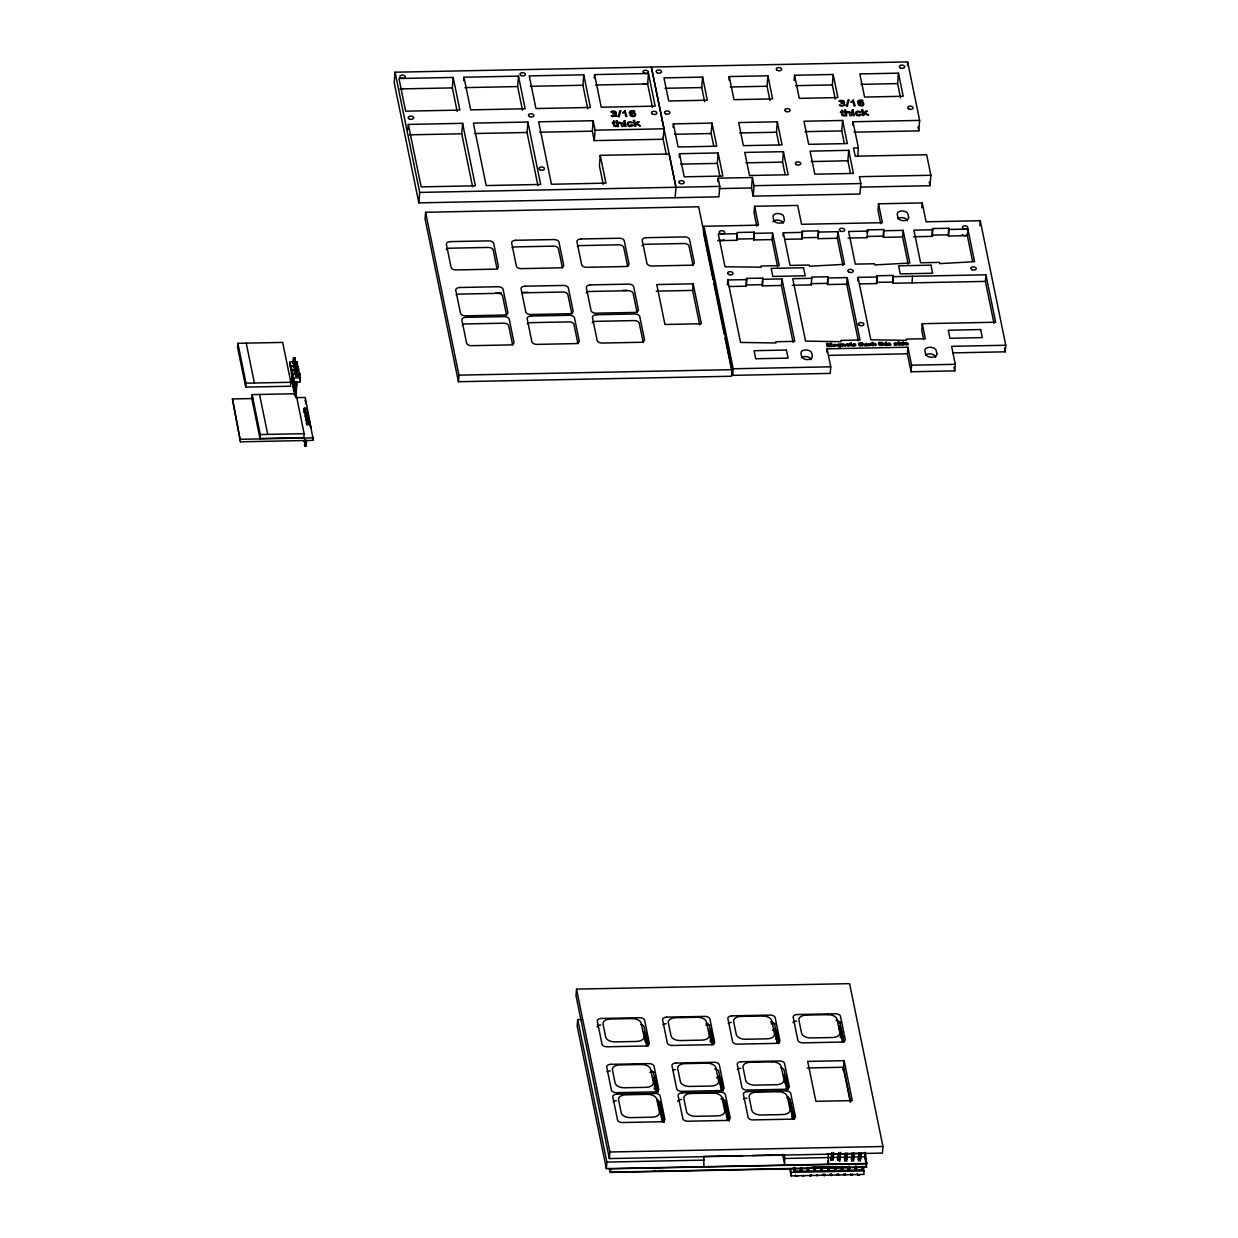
<?xml version="1.0" encoding="UTF-8"?>
<svg xmlns="http://www.w3.org/2000/svg" width="1238" height="1238" viewBox="0 0 1238 1238"><rect width="100%" height="100%" fill="white"/><g stroke="black" fill="none" stroke-linecap="round" stroke-linejoin="round"><path stroke-width="1.5" d="M299.054 376.847L299.673 373.644L298.373 369.667M293.808 379.509L293.514 383.192L292.601 383.532L292.493 369.791L292.199 374.356L291.131 366.061L297.553 365.659L298.838 369.589L291.936 370.023L291.58 374.387L293.158 382.031L299.766 382.233L299.751 373.876L292.741 373.953L293.468 387.757L294.381 387.417L292.88 387.448L293.468 380.066M253.511 398.528L232.434 398.946L240.497 441.811L313.338 440.357L305.275 397.491L295.696 397.677M237.866 343.313L237.557 347.274L245.728 387.123L290.512 386.225L290.822 382.279L282.666 342.415L237.866 343.313L246.037 383.176L245.728 387.123M240.497 441.811L232.434 398.946M252.119 394.613L251.809 398.559L259.995 438.5L303.836 437.618L304.146 433.671L295.975 393.73L252.119 394.613L260.305 434.553L259.995 438.5M291.518 365.721L291.332 370.131L289.878 366.092L290.234 361.744L297.244 361.666L297.77 370.255M291.518 374.031L290.234 361.744M292.354 369.791L291.58 374.387M293.127 363.152L293.561 357.751L295.015 357.72L294.752 363.987L293.127 363.152L294.752 363.987M292.555 373.009L291.812 382.248L293.514 383.192M293.313 364.018L293.561 357.751M295.619 368.212L293.994 367.377L294.427 361.976L295.882 361.96L295.758 366.417M294.18 368.243L294.427 361.976M294.721 361.326L295.015 357.72M293.824 382.356L293.499 377.667M295.263 366.046L295.015 372.313L296.455 372.282L296.888 366.881L295.263 366.046L296.888 366.881M293.514 390.543L295.217 391.487L293.514 390.543L294.257 381.304M295.015 372.313L295.882 361.96M294.458 382.294L293.716 391.518L295.217 391.487M294.319 394.473L295.356 381.536M295.634 375.362L296.068 369.976L297.507 369.945L297.259 376.213L295.634 375.362L297.259 376.213M295.82 376.228L296.068 369.976M294.659 393.607L295.557 382.527M297.012 364.576L297.244 361.666M297.074 375.346L297.507 369.945M295.82 394.442L295.108 395.758L296.021 395.417L296.269 388.902M296.563 385.204L296.857 381.505M295.758 396.361L297.058 382.496M298.946 376.507L299.178 373.597M299.519 376.785L299.673 373.644M300.478 377.575L299.766 382.233M303.96 411.852L304.254 408.261L305.693 408.231L305.585 412.687M304.13 412.718L304.254 408.261M304.935 416.649L305.059 412.177L306.498 412.161L306.39 416.618M305.399 411.821L305.693 408.231M305.6 419.852L305.879 416.247L307.334 416.216L307.21 420.688M305.771 420.719L305.879 416.247M304.919 439.382L305.26 446.206L306.188 445.866L306.622 440.341M305.121 440.357L304.672 445.897L306.188 445.866L304.471 444.922L305.26 446.206L305.987 444.891M306.467 424.077L306.745 420.471L308.2 420.44L308.076 424.913M306.637 424.944L306.745 420.471M307.039 419.821L307.334 416.216M307.906 424.046L308.2 420.44M854.096 132.172L918.797 130.872L919.633 120.411L907.655 61.9L395.046 72.206L394.195 82.652L418.846 202.862L718.953 196.842L719.789 186.396L718.117 178.195L752.379 177.514L754.05 185.7L753.215 196.146L859.992 194.01L860.828 183.549L859.435 176.694L930.868 175.27L930.032 185.715L860.518 187.108M407.936 129.65L408.354 124.434L462.594 123.336L475.377 185.808L421.152 186.876L408.354 124.434M418.846 202.862L419.697 192.416L395.046 72.206M425.593 212.271L425.067 218.847L458.431 381.722L731.503 376.244L732.029 369.667L698.665 206.777L425.593 212.271L458.958 375.145L458.431 381.722M457.178 111.466L452.35 87.883L453.185 77.437L398.961 78.52L405.646 111.172L459.871 110.089L453.185 77.437M463.693 80.702L463.971 77.22L518.474 76.122L525.16 108.774L470.672 109.873L463.971 77.22M472.606 186.783L461.759 133.797L462.594 123.336M522.467 110.151L517.639 86.567L518.474 76.122M537.896 185.437L527.048 132.481L527.883 122.036L473.38 123.119L486.178 185.561L540.681 184.447L527.883 122.036M587.741 108.836L582.912 85.252L583.748 74.806L529.245 75.905L535.946 108.557L590.433 107.458L583.748 74.806M594.255 78.071L594.549 74.59L648.48 73.506L655.165 106.128L601.235 107.242L594.549 74.59M675.128 197.724L675.979 187.263L651.343 67.053L664.001 128.798L663.166 139.244L594.255 140.621L592.321 131.166L593.157 120.72L538.654 121.819L551.452 184.245L605.939 183.147L600.244 155.338L669.139 153.961L675.963 187.278M594.255 140.621L595.091 130.176L593.157 120.72M600.244 155.338L599.409 165.784L603.2 184.323M652.472 107.52L647.644 83.952L648.48 73.506M576.521 989.116L575.995 995.692L609.359 1158.582L882.431 1153.089L882.957 1146.512L849.578 983.637L576.521 989.116L609.885 1152.005L609.359 1158.582M581.458 1019.493L577.697 1019.57L577.171 1026.147L606.357 1168.657L866.538 1163.457L866.26 1166.97L610.489 1172.107L609.73 1168.393M673.101 127.359L673.379 123.877L712.02 123.088L716.756 146.208L678.115 146.982L673.379 123.877M679.213 157.211L679.492 153.729L718.133 152.939L722.868 176.059L684.227 176.833L679.492 153.729M606.357 1168.657L606.899 1162.08L577.697 1019.57M610.489 1172.107L610.767 1168.595M704.67 101.779L701.745 87.558L702.596 77.096L663.955 77.886L668.69 100.99L707.331 100.216L702.596 77.096M699.718 324.882L692.646 290.404L693.187 283.812L656.759 284.554L664.945 324.48L701.358 323.752L693.187 283.812M713.722 145.991L711.169 133.549L712.02 123.088M703.463 232.852L704.004 226.275L758.476 225.177L754.607 206.297L797.69 205.431L801.574 224.31L882.385 222.685L878.516 203.806L922.217 202.924L926.086 221.803L980.264 220.72L1005.767 345.247L1005.241 351.824L952.935 352.876M645.044 1041.576L645.741 1032.879L647.969 1043.758M719.835 175.842L717.297 163.401L718.133 152.939M717.823 181.677L718.117 178.195M728.965 80.052L729.244 76.57L767.885 75.797L772.62 98.901L733.979 99.674L729.244 76.57M654.314 1089.239L655.397 1075.497M727.34 284.926L727.727 279.989L746.746 279.618L746.22 286.195L729.105 286.535M717.792 240.667L736.811 240.28L736.966 234.137M736.811 240.28L737.105 232.496L754.097 232.156L753.818 239.94L772.032 239.584L777.603 266.789M1005.767 345.247L951.604 346.331L955.287 364.312L954.746 370.889L911.06 371.771L911.586 365.195L907.903 347.213L827.077 348.837L830.76 366.819L830.234 373.396L732.664 375.362L733.19 368.769L704.004 226.275M753.215 196.146L751.543 187.959L752.379 177.514M746.22 286.195L746.499 278.411L762.685 278.086L762.407 285.87L781.426 285.483L793.063 342.261M754.607 206.297L754.081 212.874L756.789 226.09M753.818 239.94L754.097 232.156M769.959 100.464L767.049 86.242L767.885 75.797M762.407 285.87L762.685 278.086M779.012 144.676L776.474 132.234L777.309 121.788L738.668 122.562L743.404 145.666L782.045 144.892L777.309 121.788M772.032 239.584L772.558 232.992L754.344 233.363M710.194 1042.009L711.277 1028.267M785.14 174.543L782.586 162.116L783.437 151.67L744.781 152.413L749.516 175.517L788.157 174.744L783.437 151.67M703.927 1166.691L703.726 1156.524M794.115 80.485L794.548 75.255L833.174 74.481L837.909 97.585L799.268 98.359L794.548 75.255M783.081 236.071L783.345 232.775L802.503 232.388L801.976 238.98L784.737 239.321M781.426 285.483L781.967 278.906L762.933 279.293M719.882 1084.442L720.439 1077.478L716.585 1077.555M801.976 238.98L802.255 231.181L818.442 230.856L818.163 238.655L837.321 238.269L842.892 265.474M792.227 285.266L811.385 284.895L811.664 277.095L827.851 276.77L827.572 284.554L846.73 284.183L858.352 340.93M818.163 238.655L818.442 230.856M835.248 99.148L832.338 84.927L833.174 74.481M827.572 284.554L827.851 276.77M844.316 143.36L841.763 130.918L842.598 120.473L803.957 121.247L808.693 144.351L847.334 143.577L842.598 120.473M826.814 352.134L827.077 348.837M837.321 238.269L837.847 231.692L818.689 232.063M775.607 1038.961L776.303 1030.248L772.481 1030.325M850.429 173.212L847.875 160.77L848.711 150.324L810.085 151.16L814.821 174.202L853.446 173.428L848.711 150.324M852.75 125.239L853.028 121.757L919.633 120.411M846.73 284.183L847.256 277.591L828.098 277.977M857.686 156.622L858.383 147.91L853.028 121.757M785.155 1083.126L785.712 1076.162L787.647 1085.618L787.229 1090.848M784.536 1154.899L784.753 1165.066L782.54 1154.28M857.764 280.67L858.027 277.374L877.185 276.987L876.659 283.579L859.42 283.92M792.103 1119.492L792.8 1110.78M863.551 1167.264L864.016 1174.429L791.175 1175.883L790.711 1168.734M867.265 233.162L867.529 229.881L883.715 229.541L883.437 237.34L902.61 236.953L908.181 264.158M867.529 229.881L867.25 237.665L848.092 238.052M814.883 1166.83L813.97 1170.978L801.636 1171.225L794.022 1170.962L794.316 1167.248M794.781 1171.349L795.09 1167.635M800.274 1171.241L800.568 1167.527M878.516 203.806L877.99 210.383L880.698 223.598M801.636 1171.225L801.945 1167.496M876.659 283.579L876.937 275.78L893.124 275.455L892.846 283.254L985.402 281.397L993.99 323.35M807.13 1171.102L807.424 1167.388M883.437 237.34L883.715 229.541M808.491 1171.086L808.785 1167.372M900.537 97.833L897.627 83.611L898.463 73.166L859.837 73.94L864.573 97.059L903.198 96.27L898.463 73.166M813.97 1170.978L814.279 1167.248M821.723 1166.691L820.825 1170.839L815.347 1170.947L815.641 1167.233M907.361 65.382L907.655 61.9M820.825 1170.839L821.134 1167.125M892.846 283.254L893.124 275.455M828.578 1166.552L827.68 1170.699L822.202 1170.808L822.496 1167.094M902.61 236.953L903.136 230.376L883.963 230.763M827.68 1170.699L827.974 1166.985M835.433 1166.413L834.536 1170.56L829.058 1170.668L829.352 1166.954M840.339 1037.661L841.035 1028.948L843.635 1041.638M831.008 1160.656L831.596 1153.336M831.363 1159.867L831.951 1152.547M833.669 1152.501L833.128 1159.867L833.313 1153.305M834.536 1170.56L834.83 1166.846M842.939 1070.034L843.171 1067.249L850.274 1101.959M850.645 1101.743L843.573 1067.249L844.115 1060.672L807.687 1061.399L815.873 1101.34L852.286 1100.597L844.115 1060.672M842.289 1166.289L841.391 1170.421L835.913 1170.529L836.207 1166.815M837.847 1160.517L838.435 1153.197M838.219 1159.727L838.807 1152.408M839.797 1161.523L840.525 1152.377M912.004 282.868L912.53 276.291M841.391 1170.421L841.685 1166.707M911.06 371.771L907.377 353.789L907.903 347.213M849.144 1166.15L848.247 1170.281L842.753 1170.39L843.063 1166.676M844.703 1160.393L845.291 1153.058M844.92 1161.414L845.508 1154.095M921.815 207.86L922.217 202.924M846.575 1158.52L847.024 1153.027M846.637 1161.383L847.241 1154.064M848.247 1170.281L848.541 1166.567M856 1166.01L855.087 1170.142L849.608 1170.25L849.918 1166.536M851.713 1158.412L852.146 1152.934M851.775 1161.275L852.363 1153.955M853.586 1156.555L853.88 1152.888M853.493 1161.244L854.081 1153.924M893.372 276.662L985.928 274.805L995.646 322.236L922.264 323.706L921.737 330.298L923.656 339.661M855.087 1170.142L855.396 1166.428M862.546 1169.585L856.464 1170.111L856.758 1166.397M913.381 236.737L932.276 236.365L932.554 228.566L948.741 228.241L948.463 236.04L967.342 235.653L972.542 261.032M932.276 236.365L932.554 228.566M858.414 1160.114L859.002 1152.795M858.63 1161.151L859.218 1153.816M860.209 1158.257L858.011 1158.876L860.673 1159.139L860.735 1152.748M860.348 1161.105L860.936 1153.785M861.942 1170.003L862.252 1166.289M785.279 1158.489L865.439 1156.756L865.718 1153.274M948.463 236.04L948.741 228.241M967.342 235.653L967.868 229.076L948.989 229.448M979.862 225.656L980.264 220.72M985.402 281.397L985.928 274.805M294.18 386.442L293.468 387.757L292.679 386.473M817.513 1175.156L816.647 1175.172M824.477 1175.527L824.771 1174.398L823.053 1174.429L824.477 1175.527L824.771 1174.398M831.332 1175.388L831.626 1174.258L829.909 1174.289C829.367 1175.945 832.787 1175.821 831.626 1174.258M838.188 1175.249L838.482 1174.119L838.188 1175.249L836.764 1174.15L837.321 1175.28M845.028 1175.125L845.337 1173.98L845.028 1175.125L843.604 1174.026L844.177 1175.141M833.081 1159.913L830.977 1159.913L831.286 1158.675M792.924 1107.283L792.908 1108.412M308.711 420.069L308.742 417.918M844.997 1158.397C842.289 1160.424 849.5 1159.929 846.188 1158.412M663.847 1170.529L663.429 1170.637A4.72 2.786 4.6 0 1 661.123 1170.684L660.21 1170.452M795.848 1176.023L797.582 1175.976L795.848 1176.023L795.632 1174.986M803.911 1175.945L802.704 1175.883L803.818 1175.435M810.766 1175.806L811.076 1174.676L809.559 1175.744L811.277 1175.713M850.46 1173.887C849.918 1175.527 853.338 1175.404 852.193 1173.841M857.532 1174.769L859.249 1174.738L857.532 1174.769L857.315 1173.748M655.134 1170.575L654.298 1170.514M852.348 1158.18C848.634 1158.644 854.669 1161.198 853.601 1158.567M600.801 1025.033L600.244 1025.079A4.704 2.77 4.6 0 0 597.381 1026.209M666.106 1023.733L665.533 1023.764A4.704 2.77 4.6 0 0 663.011 1024.615M731.379 1022.418L730.807 1022.449A4.704 2.77 4.6 0 0 728.284 1023.3M796.684 1021.102L796.127 1021.133A4.704 2.77 4.6 0 0 792.97 1022.573M610.21 1070.932L609.653 1070.963A4.704 2.77 4.6 0 0 607.115 1071.814M675.499 1069.617L674.942 1069.647A4.704 2.77 4.6 0 0 672.822 1070.251M740.773 1068.301L740.216 1068.332A4.704 2.77 4.6 0 0 737.337 1069.462M616.323 1100.799L615.766 1100.83A4.704 2.77 4.6 0 0 613.243 1101.681M681.612 1099.483L681.055 1099.514A4.704 2.77 4.6 0 0 677.712 1101.294M746.885 1098.168L746.328 1098.199A4.704 2.77 4.6 0 0 743.465 1099.329M811.184 161.559L847.875 160.77M399.982 88.935L452.35 87.883M465.008 87.619L517.639 86.567M530.282 86.32L582.912 85.252M595.633 85.004L647.644 83.952M665.054 88.285L701.745 87.558M730.343 86.97L767.049 86.242M795.632 85.67L832.338 84.927M860.921 84.354L897.627 83.611M595.091 130.176L664.001 128.798M409.391 134.834L461.759 133.797M474.417 133.534L527.048 132.481M539.691 132.218L592.321 131.166M674.478 134.277L711.169 133.549M739.767 132.961L776.474 132.234M805.056 131.661L841.763 130.918M858.383 147.91L853.555 148.003L855.226 156.205L926.674 154.765L930.868 175.27M680.591 164.128L717.297 163.401M419.697 192.416L719.789 186.396M754.05 185.7L860.828 183.549M719.17 188.594L751.543 187.959M737.353 233.703L718.319 234.09L725.019 266.743L761.277 267.191L761.03 266.015L779.244 265.644L772.558 232.992M867.776 231.088L848.618 231.475L855.303 264.127L874.461 263.74L874.709 264.917L909.837 263.029L903.136 230.376M932.802 229.773L913.907 230.16L920.592 262.781L939.487 262.394L939.735 263.617L974.554 261.698L967.868 229.076M736.564 239.073L753.571 238.733M801.729 237.773L817.916 237.448M867.002 236.458L883.189 236.133M932.028 235.143L948.215 234.818M811.911 278.302L792.753 278.689L805.551 341.131L841.144 341.673L840.881 340.404L860.039 340.017L847.256 277.591M745.972 284.988L762.159 284.663M827.324 283.347L811.138 283.672L811.385 284.895M876.411 282.372L892.598 282.047M495.664 292.942L501.375 292.833M522.328 292.416L528.038 292.292M623.101 290.388L626.923 290.311M656.233 291.131L692.646 290.404M293.746 358.618L295.186 358.587M294.613 362.842L296.052 362.827M828.47 355.383L907.377 353.789M293.994 367.377L295.449 367.346M296.253 370.843L297.693 370.812M299.24 373.938L292.694 373.737M733.19 368.769L830.76 366.819M911.586 365.195L955.287 364.312M294.18 377.992L300.045 377.869M458.958 375.145L732.029 369.667M246.037 383.176L290.822 382.279M293.313 382.217L291.812 382.248L292.601 383.532M294.52 395.448L296.021 395.417M304.424 409.128L305.863 409.097M306.668 413.028L305.059 412.177M306.065 417.113L307.504 417.082M306.931 421.338L308.37 421.307M260.305 434.553L304.146 433.671M240.698 439.289L313.539 437.834M303.805 441.672L305.322 441.641L303.604 440.697M705.799 1025.095L709.637 1025.018M771.088 1023.78L774.926 1023.702M837.801 1022.449L841.577 1022.371M807.161 1067.976L843.573 1067.249M649.95 1072.325L653.757 1072.247M609.885 1152.005L882.957 1146.512M703.896 1156.447L742.846 1155.673M752.379 1155.487L782.896 1154.868M827.216 1153.971L865.749 1153.197M606.899 1162.08L704.453 1160.114M811.029 1167.279L834.056 1166.815M812.345 1167.573L850.057 1166.815M791.453 1172.386L864.294 1170.916M823.053 1174.429L824.369 1175.017M829.909 1174.289L831.224 1174.877M837.213 1174.754L838.08 1174.738M844.068 1174.614L844.935 1174.599M816.415 1175.605L818.132 1175.574M823.255 1175.466L824.988 1175.435M830.11 1175.326L831.843 1175.295M836.965 1175.187L838.699 1175.156M843.821 1175.048L845.554 1175.017M850.676 1174.908L852.394 1174.877M745.88 162.828L782.586 162.116M610.272 1168.796L866.925 1163.766L864.805 1152.33M790.277 1106.23L790.525 1105.797M1004.467 348.064L1005.241 351.824M918.023 127.096L918.797 130.872M929.274 181.986L930.032 185.715M954.018 367.299L954.746 370.889M922.264 323.706L925.343 338.717L906.154 339.088L906.417 340.357L870.809 339.8L858.027 277.374M876.937 275.78L877.185 276.987M837.847 231.692L844.533 264.344L809.435 266.232L809.188 265.056L790.03 265.427L783.345 232.775M802.255 231.181L802.503 232.388M781.967 278.906L794.75 341.363L775.731 341.75L775.994 342.972L740.525 342.446L727.727 279.989M746.499 278.411L746.746 279.618M703.849 234.725L713.073 279.726M713.846 283.487L724.215 334.105M724.988 337.85L732.664 375.362M693.048 265.458L688.993 245.82A4.704 2.77 4.6 0 0 684.475 243.499L645.199 244.288A4.704 2.77 4.6 0 0 642.042 245.728M662.825 137.604L666.292 154.518M843.976 1042.319L839.921 1022.665A4.704 2.77 4.6 0 0 837.755 1020.855M839.581 1027.571L842.583 1042.257M864.681 1153.027L865.439 1156.756M864.619 1154.095L866.538 1163.457M864.898 1157.716L866.646 1167.279L610.272 1172.432L609.22 1168.548M858.739 1174.847L857.872 1174.862M851.883 1174.986L851.032 1175.001M828.237 1154.017L828.454 1164.2L827.711 1160.594M627.743 266.774L623.673 247.136A4.704 2.77 4.6 0 0 619.17 244.815L579.879 245.604A4.704 2.77 4.6 0 0 577.357 246.455M637.137 312.672L633.082 293.019A4.704 2.77 4.6 0 0 628.564 290.698L589.288 291.487A4.704 2.77 4.6 0 0 586.131 292.926M643.249 342.524L639.195 322.886A4.704 2.77 4.6 0 0 634.692 320.565L595.401 321.354A4.704 2.77 4.6 0 0 592.259 322.793M786.192 1075.698L786.935 1079.335M776.303 1030.248L778.903 1042.953M793.187 1112.637L794.332 1118.193M778.671 1043.634L774.601 1023.981A4.704 2.77 4.6 0 0 770.701 1021.721M788.064 1089.517L784.01 1069.864A4.704 2.77 4.6 0 0 780.714 1067.713M794.177 1119.384L790.123 1099.731A4.704 2.77 4.6 0 0 786.826 1097.58M789.581 1098.4L793.016 1115.221M774.261 1028.886L777.278 1043.572M783.669 1074.785L786.672 1089.471M788.173 1096.806L789.674 1104.141M789.782 1104.636L792.784 1119.322M797.071 1176.085L796.204 1176.1M793.341 1167.682L794.022 1170.962M789.674 1168.579L791.175 1175.883M562.47 268.089L558.4 248.451A4.704 2.77 4.6 0 0 553.897 246.13L514.606 246.919A4.704 2.77 4.6 0 0 512.083 247.755M571.863 313.972L567.809 294.334A4.704 2.77 4.6 0 0 563.29 292.013L524.014 292.802A4.704 2.77 4.6 0 0 521.894 293.391M577.976 343.839L573.921 324.201A4.704 2.77 4.6 0 0 569.418 321.88L530.127 322.669A4.704 2.77 4.6 0 0 527.264 323.799M711.014 1031.564L713.63 1044.268M720.423 1077.478L723.147 1090.709M725.066 1100.18L729.352 1120.978M713.398 1044.934L709.328 1025.296A4.704 2.77 4.6 0 0 706.031 1023.145M722.791 1090.833L718.736 1071.18A4.704 2.77 4.6 0 0 716.013 1069.183M728.903 1120.7L724.849 1101.046A4.704 2.77 4.6 0 0 720.949 1098.787M708.987 1030.202L712.005 1044.887M718.396 1076.085L721.398 1090.771M722.899 1098.121L724.4 1105.457M724.509 1105.952L727.511 1120.638M497.165 269.404L493.111 249.751A4.704 2.77 4.6 0 0 488.608 247.43L449.317 248.219A4.704 2.77 4.6 0 0 446.175 249.658M506.574 315.288L502.504 295.65A4.704 2.77 4.6 0 0 498.001 293.329L458.725 294.118A4.704 2.77 4.6 0 0 456.188 294.954M512.687 345.154L508.632 325.501A4.704 2.77 4.6 0 0 504.129 323.18L464.838 323.969A4.704 2.77 4.6 0 0 462.316 324.82M648.093 1046.249L644.039 1026.611A4.704 2.77 4.6 0 0 640.742 1024.445M657.502 1092.133L653.432 1072.495A4.704 2.77 4.6 0 0 650.724 1070.483M663.614 1121.999L659.56 1102.362A4.704 2.77 4.6 0 0 656.836 1100.35M643.698 1031.517L646.7 1046.203M653.091 1077.4L656.109 1092.086M657.61 1099.421L659.111 1106.772M659.22 1107.267L662.222 1121.953M307.566 412.192L308.308 415.798M309.206 420.177L309.577 421.988M310.073 424.402L310.815 428.008M305.074 400.013L305.832 403.681M308.835 418.351L310.707 427.512M312.595 436.689L313.338 440.357M259.547 394.458L267.733 434.399M246.238 343.158L254.409 383.006M403.34 88.548A2.724 1.609 4.6 0 1 400.648 88.61M647.598 82.652A2.724 1.609 4.6 0 1 647.041 83.395M646.53 83.658A2.724 1.609 4.6 0 1 643.234 83.472M925.529 354.935A5.71 3.374 4.6 0 1 931.533 354.068A5.71 3.374 4.6 0 1 935.68 357.132M801.559 357.55A5.401 3.188 4.6 0 1 807.253 356.745A5.401 3.188 4.6 0 1 811.153 359.639M967.28 234.353A2.724 1.609 4.6 0 1 964.913 235.607A2.724 1.609 4.6 0 1 962.065 234.462M723.905 239.646A2.724 1.609 4.6 0 1 719.232 239.739M772.883 221.788A5.401 3.188 4.6 0 1 778.609 220.178A5.401 3.188 4.6 0 1 783.205 223.196M897.813 218.615A5.401 3.188 4.6 0 1 903.508 217.811A5.401 3.188 4.6 0 1 907.423 220.704M662.531 1170.529A4.379 2.584 4.6 0 1 661.943 1170.544M840.788 1028.051A2.724 1.609 4.6 0 1 838.621 1028.902M839.349 1025.869A2.724 1.609 4.6 0 1 839.952 1026.116M714.837 1068.92A4.704 2.77 4.6 0 1 715.44 1069.028M836.021 1020.406A4.704 2.77 4.6 0 1 837.198 1020.669M840.447 1022.077A2.724 1.609 4.6 0 1 837.755 1022.139M597.304 1024.414A2.724 1.609 4.6 0 1 597.258 1026.967M832.942 345.665L834.35 346.501A1.609 0.959 4.6 0 0 835.232 346.315C838.791 344.21 833.174 343.576 832.942 345.665M613.058 113.478L613.058 114.097C615.301 112.844 617.375 116.449 614.249 116.326A1.733 1.021 4.6 0 1 612.516 115.753L611.139 115.691A2.878 1.687 4.6 0 0 612.16 116.511L616.926 116.063L615.688 113.432A2.058 1.207 4.6 0 0 616.245 112.472L616.075 112.085A2.461 1.455 4.6 0 0 614.605 111.203L612.083 111.141A2.693 1.578 4.6 0 0 610.736 111.946L611.851 112.225A1.625 0.959 4.6 0 1 613.259 111.606L615.023 112.704L613.058 113.478M841.267 102.785L841.252 103.404C843.511 102.15 845.569 105.756 842.459 105.648A1.733 1.021 4.6 0 1 840.71 105.06L839.349 105.013A2.878 1.687 4.6 0 0 840.37 105.818L845.136 105.369L843.883 102.754A2.058 1.207 4.6 0 0 844.44 101.779L844.285 101.392A2.461 1.455 4.6 0 0 842.815 100.51L840.277 100.448A2.693 1.578 4.6 0 0 838.946 101.253L840.045 101.531A1.625 0.959 4.6 0 1 841.453 100.912L843.233 102.011L841.267 102.785M839.735 345.154C838.064 347.615 837.584 342.709 839.735 345.154M847.009 344.613L848.525 344.814L847.009 344.613M905.489 343.437L907.005 343.638L905.489 343.437M866.058 344.876L864.975 345.356L863.319 343.56L865.083 345.882L867.281 345.789L866.817 343.483L865.795 343.514L866.058 344.876M837.445 1159.139C840.71 1162.064 840.293 1156.478 837.476 1159.031M842.753 344.706L842.985 346.269L841.979 346.3L841.5 343.994L843.712 343.901L845.477 346.222L842.753 344.706M629.353 112.349L630.281 115.567A3.095 1.826 4.6 0 0 631.937 116.403C636.843 118.183 636.734 111.435 632.045 112.751A2.755 1.625 4.6 0 0 630.513 113.509L631.318 111.435L634.831 111.435A2.461 1.455 4.6 0 0 633.268 110.724L630.359 111.049L629.353 112.349M857.563 101.671L858.491 104.874A3.095 1.826 4.6 0 0 860.147 105.71C865.053 107.489 864.944 100.742 860.255 102.058A2.755 1.625 4.6 0 0 858.723 102.816L859.512 100.742L863.041 100.742A2.461 1.455 4.6 0 0 861.478 100.03L858.568 100.355L857.563 101.671M628.239 123.475L628.749 125.193A1.795 1.068 4.6 0 0 629.709 125.672L632.061 124.682L633.036 125.394A2.755 1.625 4.6 0 1 631.69 126.214C626.536 128.133 625.515 120.163 631.272 122.129A2.414 1.424 4.6 0 1 632.37 122.686L629.136 122.67A1.857 1.083 4.6 0 0 628.362 123.181L628.239 123.475M856.448 112.782L856.959 114.5A1.795 1.068 4.6 0 0 857.919 114.979L860.271 113.989L861.246 114.701A2.755 1.625 4.6 0 1 859.899 115.521C854.746 117.455 853.725 109.47 859.481 111.451A2.414 1.424 4.6 0 1 860.58 111.993L857.346 111.977A1.857 1.083 4.6 0 0 856.557 112.503L856.448 112.782M860.797 342.756L859.915 343.313L860.425 345.928L859.404 345.944L858.367 343.653L860.797 342.756M840.973 346.439C841.004 348.528 832.075 344.288 840.509 344.009L840.973 346.439M900.011 343.452L900.227 344.474A1.764 1.037 4.6 0 0 900.924 344.984L903.988 345.046L903.338 341.874L901.372 342.74A1.609 0.944 4.6 0 0 900.753 342.833L900.011 343.452M855.179 345.387C848.37 346.346 860.874 345.82 853.601 344.443C859.048 343.313 848.432 344.009 855.179 345.387M870.422 345.077C863.768 346.036 876.148 345.619 868.705 344.025C874.632 343.112 863.381 343.669 870.422 345.077M890.184 344.69C883.576 345.495 895.832 345.325 888.482 343.638C894.44 342.725 883.065 343.266 890.184 344.69M896.358 344.566C889.689 345.402 902.053 345.108 894.687 343.56C900.506 342.524 889.333 343.174 896.358 344.566M873.239 344.071L873.471 345.665L872.45 345.681L871.8 342.508L872.821 342.493C872.589 344.458 876.814 342.121 875.962 345.619L873.239 344.071M882.292 343.885L882.524 345.479L881.518 345.495L880.868 342.322L881.874 342.307C881.642 344.272 885.866 341.951 885.015 345.433L882.292 343.885M634.754 114.871L634.707 115.134A2.027 1.192 4.6 0 1 634.135 115.722A1.625 0.959 4.6 0 1 633.175 115.954L630.9 114.345L633.686 113.494A1.888 1.114 4.6 0 1 634.49 114.035L634.754 114.871M862.963 104.178L862.917 104.441A2.027 1.192 4.6 0 1 862.344 105.044A1.625 0.959 4.6 0 1 861.385 105.261L859.11 103.652L861.896 102.8A1.888 1.114 4.6 0 1 862.685 103.342L862.963 104.178M846.003 344.566L848.092 346.222L849.624 345.51L847.055 345.216L849.608 345.17L849.175 344.319A1.594 0.944 4.6 0 0 848.278 343.885L846.529 344.025A1.764 1.037 4.6 0 0 846.003 344.566M904.483 343.39L906.572 345.046L908.104 344.334L905.535 344.04L908.088 343.994L907.655 343.143A1.594 0.944 4.6 0 0 906.758 342.725L905.009 342.849A1.764 1.037 4.6 0 0 904.483 343.39M833.963 345.65L835.279 345.742L833.963 345.65M830.775 344.009L830.234 346.532L829.197 346.547L827.634 344.071L828.145 346.578L827.154 346.594L826.504 343.421L828.098 343.39L829.506 345.526L830.017 343.344L831.626 343.313L832.276 346.485L831.286 346.516L830.775 344.009M618.087 123.429L618.52 126.493L617.329 126.508L616.153 120.736L617.329 120.72C616.957 124.264 624.586 120.148 623.024 126.4L621.832 126.415L620.749 123.011L618.087 123.429M846.297 112.735L846.715 115.799L845.539 115.815L844.362 110.058L845.539 110.027C845.167 113.571 852.796 109.455 851.233 115.707L850.042 115.722L848.959 112.318L846.297 112.735M620.749 110.801L619.17 116.821L618.226 116.836L619.805 110.816L620.749 110.801M848.943 100.108L847.38 106.128L846.436 106.143L847.999 100.123L848.943 100.108M902.75 344.241L901.032 343.607L902.75 344.241M791.469 1108.49L791.175 1109.619L791.469 1108.49M625.02 110.786L622.668 112.968L624.85 112.07L625.778 116.589L626.97 116.558L625.02 110.786M853.214 100.092L850.862 102.29L853.059 101.377L853.988 105.895L855.164 105.864L853.214 100.092M637.694 121.912L635.233 123.661L634.568 120.365L633.376 120.395L634.568 126.168L635.744 126.137L636.146 123.986L640.356 126.044L636.874 123.475L639.226 121.881L637.694 121.912M865.904 111.219L863.443 112.968L862.762 109.687L861.586 109.702L862.762 115.474L863.954 115.444L864.341 113.292L868.55 115.351L865.068 112.782L867.436 111.188L865.904 111.219M613.831 120.922L612.191 122.964L613.058 122.949L613.878 126.183L616.338 126.524L614.884 125.765L614.234 122.933L615.317 122.361L614.125 122.376L613.831 120.922M842.041 110.228L840.401 112.287L841.267 112.256L842.072 115.505L844.548 115.83L843.093 115.072L842.444 112.24L843.527 111.668L842.335 111.683L842.041 110.228M851.063 342.988C847.334 344.025 854.127 348.574 851.326 344.288L851.063 342.988M879.475 342.415C875.746 343.452 882.555 348.017 879.738 343.715L879.475 342.415M450.415 241.611L449.843 241.642A4.704 2.77 4.6 0 0 446.33 244.118L451.143 267.625A4.704 2.77 4.6 0 0 455.646 269.946L494.921 269.157A4.704 2.77 4.6 0 0 498.45 266.665L493.637 243.174A4.704 2.77 4.6 0 0 489.134 240.853L450.415 241.611M515.704 240.296L515.147 240.327A4.704 2.77 4.6 0 0 511.619 242.818L516.432 266.309A4.704 2.77 4.6 0 0 520.935 268.631L560.226 267.841A4.704 2.77 4.6 0 0 563.739 265.35L558.926 241.859A4.704 2.77 4.6 0 0 554.423 239.538L515.704 240.296M580.978 238.98L580.421 239.027A4.704 2.77 4.6 0 0 576.893 241.503L581.705 264.994A4.704 2.77 4.6 0 0 586.208 267.315L625.5 266.526A4.704 2.77 4.6 0 0 629.012 264.05L624.2 240.543A4.704 2.77 4.6 0 0 619.696 238.222L580.978 238.98M646.282 237.681L645.725 237.711A4.704 2.77 4.6 0 0 642.197 240.187L647.01 263.679A4.704 2.77 4.6 0 0 651.528 266L690.804 265.211A4.704 2.77 4.6 0 0 694.332 262.735L689.52 239.244A4.704 2.77 4.6 0 0 685.016 236.922L646.282 237.681M459.809 287.495L459.252 287.526A4.704 2.77 4.6 0 0 455.723 290.017L460.536 313.508A4.704 2.77 4.6 0 0 465.055 315.829L504.33 315.04A4.704 2.77 4.6 0 0 507.859 312.564L503.046 289.058A4.704 2.77 4.6 0 0 498.527 286.736L459.809 287.495M525.098 286.179L524.541 286.226A4.704 2.77 4.6 0 0 521.012 288.702L525.841 312.193A4.704 2.77 4.6 0 0 530.344 314.514L569.619 313.725A4.704 2.77 4.6 0 0 573.148 311.249L568.335 287.758A4.704 2.77 4.6 0 0 563.832 285.436L525.098 286.179M590.371 284.879L589.814 284.91A4.704 2.77 4.6 0 0 586.286 287.386L591.114 310.877A4.704 2.77 4.6 0 0 595.617 313.199L634.893 312.409A4.704 2.77 4.6 0 0 638.421 309.933L633.608 286.442A4.704 2.77 4.6 0 0 629.105 284.121L590.371 284.879M465.921 317.361L465.364 317.392A4.704 2.77 4.6 0 0 461.851 319.884L466.664 343.375A4.704 2.77 4.6 0 0 471.167 345.696L510.443 344.907A4.704 2.77 4.6 0 0 513.971 342.415L509.158 318.924A4.704 2.77 4.6 0 0 504.655 316.603L465.921 317.361M531.226 316.046L530.669 316.077A4.704 2.77 4.6 0 0 527.14 318.568L531.953 342.059A4.704 2.77 4.6 0 0 536.456 344.381L575.747 343.591A4.704 2.77 4.6 0 0 579.26 341.115L574.447 317.609A4.704 2.77 4.6 0 0 569.944 315.288L531.226 316.046M596.499 314.746L595.942 314.777A4.704 2.77 4.6 0 0 592.414 317.253L597.227 340.744A4.704 2.77 4.6 0 0 601.73 343.065L641.021 342.276A4.704 2.77 4.6 0 0 644.534 339.8L639.721 316.309A4.704 2.77 4.6 0 0 635.218 313.988L596.499 314.746M601.343 1018.456L600.77 1018.487A4.704 2.77 4.6 0 0 597.258 1020.979L602.07 1044.47A4.704 2.77 4.6 0 0 606.574 1046.791L645.849 1046.002A4.704 2.77 4.6 0 0 649.377 1043.526L644.565 1020.019A4.704 2.77 4.6 0 0 640.061 1017.698L601.343 1018.456M666.632 1017.141L666.075 1017.187A4.704 2.77 4.6 0 0 662.547 1019.663L667.359 1043.154A4.704 2.77 4.6 0 0 671.863 1045.476L711.154 1044.686A4.704 2.77 4.6 0 0 714.666 1042.21L709.854 1018.719A4.704 2.77 4.6 0 0 705.351 1016.398L666.632 1017.141M731.906 1015.841L731.349 1015.872A4.704 2.77 4.6 0 0 727.82 1018.348L732.633 1041.839A4.704 2.77 4.6 0 0 737.136 1044.16L776.427 1043.371A4.704 2.77 4.6 0 0 779.94 1040.895L775.127 1017.404A4.704 2.77 4.6 0 0 770.624 1015.083L731.906 1015.841M797.21 1014.526L796.653 1014.556A4.704 2.77 4.6 0 0 793.125 1017.032L797.937 1040.539A4.704 2.77 4.6 0 0 802.456 1042.86L841.732 1042.071A4.704 2.77 4.6 0 0 845.26 1039.58L840.447 1016.089A4.704 2.77 4.6 0 0 835.929 1013.767L797.21 1014.526M610.736 1064.34L610.179 1064.386A4.704 2.77 4.6 0 0 606.651 1066.862L611.464 1090.353A4.704 2.77 4.6 0 0 615.982 1092.674L655.258 1091.885A4.704 2.77 4.6 0 0 658.786 1089.409L653.974 1065.918A4.704 2.77 4.6 0 0 649.455 1063.597L610.736 1064.34M676.025 1063.04L675.468 1063.071A4.704 2.77 4.6 0 0 671.94 1065.547L676.753 1089.053A4.704 2.77 4.6 0 0 681.271 1091.359L720.547 1090.57A4.704 2.77 4.6 0 0 724.075 1088.094L719.263 1064.603A4.704 2.77 4.6 0 0 714.759 1062.281L676.025 1063.04M741.299 1061.724L740.742 1061.755A4.704 2.77 4.6 0 0 737.214 1064.247L742.026 1087.738A4.704 2.77 4.6 0 0 746.545 1090.059L785.821 1089.27A4.704 2.77 4.6 0 0 789.349 1086.778L784.536 1063.287A4.704 2.77 4.6 0 0 780.033 1060.966L741.299 1061.724M616.849 1094.206L616.292 1094.253A4.704 2.77 4.6 0 0 612.779 1096.729L617.592 1120.22A4.704 2.77 4.6 0 0 622.095 1122.541L661.371 1121.752A4.704 2.77 4.6 0 0 664.899 1119.276L660.086 1095.769A4.704 2.77 4.6 0 0 655.583 1093.464L616.849 1094.206M682.153 1092.906L681.581 1092.937A4.704 2.77 4.6 0 0 678.068 1095.413L682.881 1118.904A4.704 2.77 4.6 0 0 687.384 1121.226L726.675 1120.436A4.704 2.77 4.6 0 0 730.188 1117.96L725.375 1094.469A4.704 2.77 4.6 0 0 720.872 1092.148L682.153 1092.906M747.427 1091.591L746.854 1091.622A4.704 2.77 4.6 0 0 743.342 1094.098L748.154 1117.605A4.704 2.77 4.6 0 0 752.658 1119.926L791.949 1119.137A4.704 2.77 4.6 0 0 795.461 1116.645L790.649 1093.154A4.704 2.77 4.6 0 0 786.145 1090.833L747.427 1091.591M853.044 109.873L852.023 110.708L853.044 109.873M853.369 111.466L852.177 111.497L853.044 115.676L854.22 115.645L853.369 111.466M624.834 120.566L623.813 121.401L624.834 120.566M625.159 122.16L623.983 122.175L624.834 126.353L626.01 126.338L625.159 122.16M803.524 267.733L771.15 268.383L772.806 276.445L805.18 275.795L803.524 267.733M930.976 265.164L898.602 265.814L900.243 273.892L932.632 273.242L930.976 265.164M980.666 329.556L948.293 330.206L949.948 338.268L982.322 337.618L980.666 329.556M862.112 342.709L861.106 342.725L861.756 345.897L862.762 345.882L862.112 342.709M886.408 342.214L885.51 342.802L886.408 342.214M898.773 341.967L897.875 342.555L898.773 341.967M886.594 343.096L885.572 343.112L886.037 345.402L887.058 345.387L886.594 343.096M898.958 342.849L897.937 342.864L898.401 345.154L899.422 345.139L898.958 342.849M786.424 350.045L754.05 350.694L755.706 358.757L788.08 358.107L786.424 350.045M632.045 1018.595L610.226 1019.029A8.264 4.875 4.6 0 0 603.045 1024.089L605.722 1037.15A8.264 4.875 4.6 0 0 614.899 1041.885L636.734 1041.437A8.264 4.875 4.6 0 0 643.915 1036.376L641.238 1023.331A8.264 4.875 4.6 0 0 632.045 1018.595M697.334 1017.28L675.515 1017.729A8.264 4.875 4.6 0 0 668.334 1022.789L671.011 1035.835A8.264 4.875 4.6 0 0 680.204 1040.57L702.023 1040.121A8.264 4.875 4.6 0 0 709.204 1035.076L706.527 1022.015A8.264 4.875 4.6 0 0 697.334 1017.28M762.608 1015.98L740.788 1016.413A8.264 4.875 4.6 0 0 733.608 1021.474L736.285 1034.519A8.264 4.875 4.6 0 0 745.477 1039.255L767.297 1038.821A8.264 4.875 4.6 0 0 774.477 1033.761L771.8 1020.7A8.264 4.875 4.6 0 0 762.608 1015.98M827.928 1014.665L806.108 1015.098A8.264 4.875 4.6 0 0 798.928 1020.158L801.59 1033.219A8.264 4.875 4.6 0 0 810.782 1037.939L832.601 1037.506A8.264 4.875 4.6 0 0 839.782 1032.446L837.12 1019.4A8.264 4.875 4.6 0 0 827.928 1014.665M641.454 1064.479L619.619 1064.928A8.264 4.875 4.6 0 0 612.439 1069.988L615.116 1083.033A8.264 4.875 4.6 0 0 624.308 1087.769L646.128 1087.335A8.264 4.875 4.6 0 0 653.308 1082.275L650.631 1069.214A8.264 4.875 4.6 0 0 641.454 1064.479M706.743 1063.179L684.924 1063.612A8.264 4.875 4.6 0 0 677.743 1068.673L680.405 1081.718A8.264 4.875 4.6 0 0 689.597 1086.453L711.417 1086.02A8.264 4.875 4.6 0 0 718.597 1080.96L715.935 1067.899A8.264 4.875 4.6 0 0 706.743 1063.179M772.017 1061.864L750.197 1062.297A8.264 4.875 4.6 0 0 743.017 1067.357L745.678 1080.418A8.264 4.875 4.6 0 0 754.871 1085.138L776.69 1084.705A8.264 4.875 4.6 0 0 783.871 1079.644L781.209 1066.599A8.264 4.875 4.6 0 0 772.017 1061.864M647.567 1094.346L625.747 1094.794A8.264 4.875 4.6 0 0 618.567 1099.855L621.244 1112.9A8.264 4.875 4.6 0 0 630.421 1117.635L652.256 1117.187A8.264 4.875 4.6 0 0 659.436 1112.126L656.759 1099.081A8.264 4.875 4.6 0 0 647.567 1094.346M712.856 1093.046L691.036 1093.479A8.264 4.875 4.6 0 0 683.856 1098.539L686.533 1111.585A8.264 4.875 4.6 0 0 695.71 1116.32L717.545 1115.887A8.264 4.875 4.6 0 0 724.725 1110.826L722.048 1097.766A8.264 4.875 4.6 0 0 712.856 1093.046M778.129 1091.73L756.31 1092.164A8.264 4.875 4.6 0 0 749.129 1097.224L751.806 1110.285A8.264 4.875 4.6 0 0 760.983 1115.005L782.818 1114.571A8.264 4.875 4.6 0 0 789.999 1109.511L787.322 1096.45A8.264 4.875 4.6 0 0 778.129 1091.73M936.872 353.774L936.207 350.555A5.71 3.374 4.6 0 0 929.846 347.274A5.71 3.374 4.6 0 0 924.879 350.772L925.544 354.006A5.71 3.374 4.6 0 0 931.905 357.271A5.71 3.374 4.6 0 0 936.872 353.774M908.599 217.346L907.949 214.112A5.401 3.188 4.6 0 0 901.929 211.017A5.401 3.188 4.6 0 0 897.24 214.329L897.906 217.563A5.401 3.188 4.6 0 0 903.91 220.658A5.401 3.188 4.6 0 0 908.599 217.346M784.397 219.838L783.731 216.619A5.401 3.188 4.6 0 0 777.727 213.524A5.401 3.188 4.6 0 0 773.023 216.82L773.688 220.054A5.401 3.188 4.6 0 0 779.692 223.149A5.401 3.188 4.6 0 0 784.397 219.838M812.345 356.281L811.695 353.047A5.401 3.188 4.6 0 0 805.675 349.952A5.401 3.188 4.6 0 0 800.986 353.263L801.636 356.498A5.401 3.188 4.6 0 0 807.656 359.593A5.401 3.188 4.6 0 0 812.345 356.281M657.858 1092.04L655.15 1078.793L657.842 1092.04M664.063 1122.324L659.808 1101.495L664.048 1122.309M540.124 169.776A2.724 1.609 4.6 0 0 544.488 168.956A2.724 1.609 4.6 0 0 540.774 167.053A2.724 1.609 4.6 0 0 540.124 169.776M652.472 114.066A2.724 1.609 4.6 0 0 656.852 113.262A2.724 1.609 4.6 0 0 653.138 111.343A2.724 1.609 4.6 0 0 652.472 114.066M644.07 73.027A2.724 1.609 4.6 0 0 648.433 72.206A2.724 1.609 4.6 0 0 644.719 70.303A2.724 1.609 4.6 0 0 644.07 73.027M520.997 75.503A2.724 1.609 4.6 0 0 525.376 74.682A2.724 1.609 4.6 0 0 521.662 72.779A2.724 1.609 4.6 0 0 520.997 75.503M529.493 116.542A2.724 1.609 4.6 0 0 533.857 115.738A2.724 1.609 4.6 0 0 530.143 113.819A2.724 1.609 4.6 0 0 529.493 116.542M400.88 77.917A2.724 1.609 4.6 0 0 405.244 77.096A2.724 1.609 4.6 0 0 401.53 75.193A2.724 1.609 4.6 0 0 400.88 77.917M409.283 118.894A2.724 1.609 4.6 0 0 413.647 118.09A2.724 1.609 4.6 0 0 409.933 116.171A2.724 1.609 4.6 0 0 409.283 118.894M796.421 164.623A2.724 1.609 4.6 0 0 800.785 163.803A2.724 1.609 4.6 0 0 797.071 161.899A2.724 1.609 4.6 0 0 796.421 164.623M908.769 108.929A2.724 1.609 4.6 0 0 913.133 108.108A2.724 1.609 4.6 0 0 909.435 106.205A2.724 1.609 4.6 0 0 908.769 108.929M900.366 67.873A2.724 1.609 4.6 0 0 904.73 67.053A2.724 1.609 4.6 0 0 901.016 65.15A2.724 1.609 4.6 0 0 900.366 67.873M777.294 70.349A2.724 1.609 4.6 0 0 781.658 69.529A2.724 1.609 4.6 0 0 777.959 67.626A2.724 1.609 4.6 0 0 777.294 70.349M785.774 111.389A2.724 1.609 4.6 0 0 790.138 110.584A2.724 1.609 4.6 0 0 786.44 108.665A2.724 1.609 4.6 0 0 785.774 111.389M657.177 72.763A2.724 1.609 4.6 0 0 661.541 71.943A2.724 1.609 4.6 0 0 657.827 70.04A2.724 1.609 4.6 0 0 657.177 72.763M679.848 183.425A2.724 1.609 4.6 0 0 684.212 182.62A2.724 1.609 4.6 0 0 680.498 180.702A2.724 1.609 4.6 0 0 679.848 183.425M665.564 113.757A2.724 1.609 4.6 0 0 669.928 112.937A2.724 1.609 4.6 0 0 666.23 111.018A2.724 1.609 4.6 0 0 665.564 113.757M728.656 274.465A2.724 1.609 4.6 0 0 733.02 273.66A2.724 1.609 4.6 0 0 729.306 271.741A2.724 1.609 4.6 0 0 728.656 274.465M840.37 231.073A2.724 1.609 4.6 0 0 844.749 230.253A2.724 1.609 4.6 0 0 841.035 228.349A2.724 1.609 4.6 0 0 840.37 231.073M848.866 272.112A2.724 1.609 4.6 0 0 853.23 271.292A2.724 1.609 4.6 0 0 849.516 269.389A2.724 1.609 4.6 0 0 848.866 272.112M971.845 269.636A2.724 1.609 4.6 0 0 976.209 268.832A2.724 1.609 4.6 0 0 972.511 266.913A2.724 1.609 4.6 0 0 971.845 269.636M859.497 325.346A2.724 1.609 4.6 0 0 863.861 324.526A2.724 1.609 4.6 0 0 860.147 322.623A2.724 1.609 4.6 0 0 859.497 325.346M963.443 228.597A2.724 1.609 4.6 0 0 967.807 227.777A2.724 1.609 4.6 0 0 964.093 225.873A2.724 1.609 4.6 0 0 963.443 228.597M720.253 233.487A2.724 1.609 4.6 0 0 724.617 232.667A2.724 1.609 4.6 0 0 720.903 230.748A2.724 1.609 4.6 0 0 720.253 233.487"/></g></svg>
